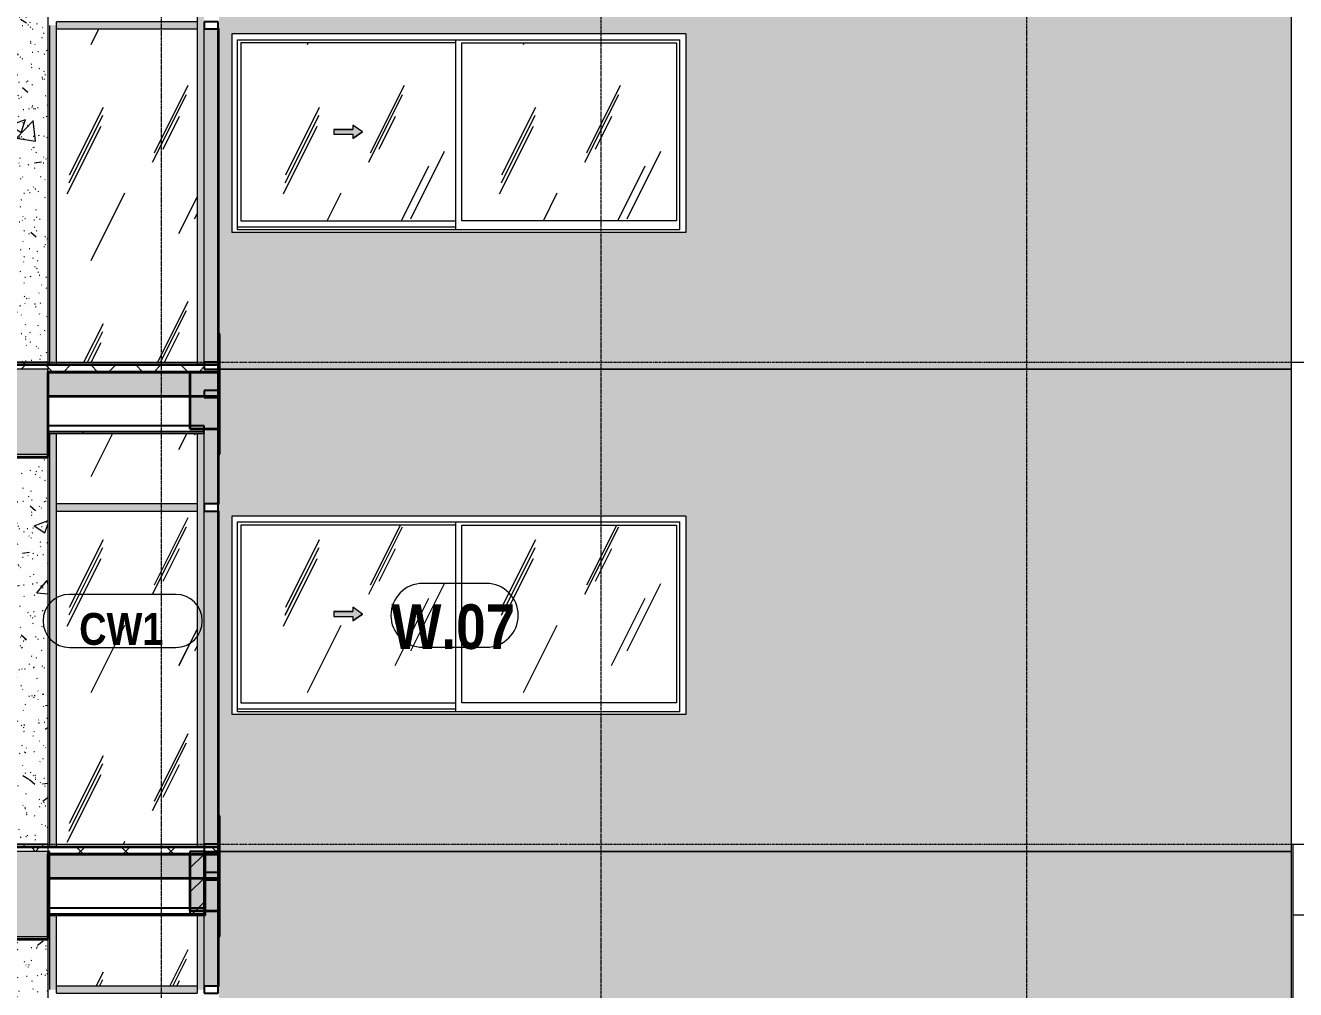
# Model space of a CAD drawing. Header units: millimetres. Extents: x 1240 to 198004, y -7796 to 35300.
# Drawn here: x 44377 to 53332, y 14775 to 21575 of the extents above; entities that cross this region are included whole.
import ezdxf

# ---------------------------------------------------------------- set-up
doc = ezdxf.new("R2010")
doc.units = ezdxf.units.MM
for name, pattern in [('1 NÉT CALL OUT', [6, 3, -3]), ('Centre', [31.75, 6.35, -4.7625, 15.875, -4.7625]), ('Grid Line', [22.225, 12.7, -3.175, 3.175, -3.175])]:
    doc.linetypes.add(name, pattern=pattern)
for name, color, linetype, lineweight in [('0-1', 7, 'Continuous', 5), ('A-CLNG', 13, 'Continuous', 9), ('A-CLNG-1', 13, 'Continuous', 25), ('A-CLNG-PATT-1', 13, 'Continuous', 9), ('A-DETL-GENF', 92, 'Continuous', 9), ('A-DETL-GENF-1', 7, 'Continuous', 9), ('A-DETL-GENF-2', 92, '1 NÉT CALL OUT', 9), ('A-DETL-THIN', 151, 'Continuous', 9), ('A-FLOR-1', 10, 'Continuous', 35), ('A-FLOR-3', 192, 'Continuous', 35), ('A-FLOR-LEVL-2', 51, 'Centre', 9), ('A-FLOR-PATT-1', 7, 'Continuous', 9), ('A-FLOR-PATT-3', 8, 'Continuous', 9), ('A-GLAZ', 151, 'Continuous', 9), ('A-GLAZ-3', 7, '1 NÉT CALL OUT', 9), ('A-GLAZ-CURT', 52, 'Continuous', 9), ('A-GLAZ-CURT-1', 52, 'Continuous', 18), ('A-GLAZ-CWMG', 51, 'Continuous', 9), ('A-GLAZ-CWMG-1', 51, 'Continuous', 25), ('A-GLAZ-IDEN', 152, 'Continuous', 9), ('A-WALL', 113, 'Continuous', 9), ('A-WALL-1', 113, 'Continuous', 25), ('A-WALL-IDEN', 211, 'Continuous', 9), ('A-WALL-PATT-3', 111, 'Continuous', 5), ('A-WALL-PATT-4', 111, 'Continuous', 9), ('I-WALL', 2, 'Continuous', 9), ('I-WALL-2', 2, 'Continuous', 25), ('S-BEAM-1', 12, 'Continuous', 5), ('S-BEAM-2', 10, 'Continuous', 35), ('S-BEAM-3', 7, 'Continuous', 9), ('S-GRID-1', 1, 'Grid Line', 9)]:
    doc.layers.add(name, color=color, linetype=linetype, lineweight=lineweight)
doc.styles.add('Arial_B', font='arialbd.ttf', dxfattribs={"width": 0.85, "height": 225})
doc.styles.add('Arial_B_1', font='arialbd.ttf', dxfattribs={"width": 0.85, "height": 315})
pattern_1 = [(63.435, (2168, 104.33), (-0.001, 1524.001), [532.463, -2875.304]), (63.435, (644, 104.33), (-0.001, 1524.001), [532.463, -2875.304]), (63.435, (2897.55, 398.8), (-0.001, 1524.001), [532.463, -2875.304]), (63.435, (1373.55, 398.8), (-0.001, 1524.001), [532.463, -2875.304]), (63.435, (2787.1, 294.83), (-0.001, 1524.001), [532.463, -2875.304]), (63.435, (1263.1, 294.83), (-0.001, 1524.001), [532.463, -2875.304]), (63.435, (2674.6, 890.1), (-0.001, 1524.001), [258.8, -3148.965]), (63.435, (1150.6, 890.1), (-0.001, 1524.001), [258.8, -3148.965]), (63.435, (2600.96, 797.95), (-0.001, 1524.001), [532.463, -2875.304]), (63.435, (1076.96, 797.95), (-0.001, 1524.001), [532.463, -2875.304]), (63.435, (2613.95, 864.1), (-0.001, 1524.001), [532.463, -2875.304]), (63.435, (1089.95, 864.1), (-0.001, 1524.001), [532.463, -2875.304]), (63.435, (1999.1, 573.94), (-0.001, 1524.001), [532.463, -2875.304]), (63.435, (475.1, 573.94), (-0.001, 1524.001), [532.463, -2875.304]), (63.435, (2012.1, 651.9), (-0.001, 1524.001), [532.463, -2875.304]), (63.435, (488.1, 651.9), (-0.001, 1524.001), [532.463, -2875.304]), (63.435, (2015.6, 708.1), (-0.001, 1524.001), [532.463, -2875.304]), (63.435, (491.6, 708.1), (-0.001, 1524.001), [532.463, -2875.304])]
pattern_2 = [(45, (377.74, 0), (-159.099, 159.099), []), (135, (377.74, 0), (-159.099, -159.099), [])]
pattern_3 = [(50, (377.7, 0), (1093.104, -95.634), [114.3, -1257.3]), (355, (377.7, 0), (-211.457, 1146.34), [91.44, -1005.84]), (100.451, (468.8, -8), (881.656, 1050.7), [97.14, -1068.54]), (46.184, (377.7, 304.8), (1626.475, -252.257), [171.45, -1885.95]), (96.636, (513.3, 283.8), (1424.416, 1484.565), [145.71, -1602.81]), (351.184, (377.7, 304.8), (1424.43, 1484.55), [137.16, -1508.76]), (21, (530.1, 228.6), (909.686, -613.591), [114.3, -1257.3]), (326, (530.1, 228.6), (370.812, 1105.13), [91.44, -1005.84]), (71.451, (606, 177.5), (1280.503, 491.528), [97.14, -1068.54]), (37.5, (377.74, 0), (18.5313, 507.3303), [50.292, -943.356, 50.292, -970.788, -1009.65]), (37.5, (377.74, 0), (18.5313, 507.3303), [-2014.728, 50.292, -959.358]), (7.5, (377.74, 0), (400.918, 601.0836), [50.292, -531.876, 50.292, -920.496, -384.81]), (7.5, (377.74, 0), (400.918, 601.0836), [-1552.956, 50.292, -334.518]), (327.5, (37.9, 0), (813.545, -34.3737), [50.292, -330.708, 50.292, -1138.428, -1577.34]), (327.5, (37.9, 0), (813.545, -34.3737), [-1569.72, 50.292, -1527.048]), (317.5, (-114.5, 0), (888.775, 152.56), [50.292, -445.008, 50.292, -739.14, -1120.14]), (317.5, (-114.5, 0), (888.775, 152.56), [-1284.732, 50.292, -1069.848])]
pattern_4 = [(37.5, (377.74, 0), (-4.79953, 146.8239), [5.029, -110.795, 5.029, -124.511, -123.825]), (37.5, (377.74, 0), (-4.79953, 146.8239), [-245.364, 5.029, -118.796]), (7.5, (377.74, 0), (134.8574, 215.0472), [5.029, -57.455, 5.029, -99.365, -40.005]), (7.5, (377.74, 0), (134.8574, 215.0472), [-166.878, 5.029, -34.976]), (327.5, (284.02, 0), (237.29776, 0.4316), [5.029, -33.071, 5.029, -132.131, -179.07]), (327.5, (284.02, 0), (237.29776, 0.4316), [-175.26, 5.029, -174.041]), (317.5, (284.02, 0), (229.0671, 66.8792), [5.029, -14.021, 5.029, -84.887, -102.87]), (317.5, (284.02, 0), (229.0671, 66.8792), [-108.966, 5.029, -97.841])]
pattern_5 = [(0, (377.74, 0), (1219.2, 304.8), [50.292, -864.108, 50.292, -864.108, -4876.8]), (0, (377.74, 0), (1219.2, 304.8), [-1828.8, 50.292, -1778.508, 50.292, -864.108, -2133.6]), (0, (377.74, 0), (1219.2, 304.8), [-4572, 50.292, -559.308, 50.292, -1473.708]), (120, (834.94, 152.4), (-873.5645, 903.4582), [50.292, -864.108, 50.292, -864.108, -4876.8]), (120, (834.94, 152.4), (-873.5645, 903.4582), [-1828.8, 50.292, -1778.508, 50.292, -864.108, -2133.6]), (120, (834.94, 152.4), (-873.5645, 903.4582), [-4572, 50.292, -559.308, 50.292, -1473.708]), (240, (987.34, 762), (-345.6355, -1208.2582), [50.292, -864.108, 50.292, -864.108, -4876.8]), (240, (987.34, 762), (-345.6355, -1208.2582), [-1828.8, 50.292, -1778.508, 50.292, -864.108, -2133.6]), (240, (987.34, 762), (-345.6355, -1208.2582), [-4572, 50.292, -559.308, 50.292, -1473.708])]

# ---------------------------------------------------------------- blocks, each defined once
blk = doc.blocks.new('NCV_TKTC_KET CAU_rvt-1-TKCS_MẶT ĐỨNG NỘI KHU 1')
at = {"layer": 'A-FLOR-PATT-1'}
for points in [[(45121.5, 18960), (45737.4, 18960), (45737.4, 19130), (44535.3, 19130), (44535.3, 18960)], [(45121.5, 15560), (45737.4, 15560), (45737.4, 15730), (44535.3, 15730), (44535.3, 15560)]]:
    blk.add_hatch(color=256, dxfattribs=at).paths.add_polyline_path(points)
at = {"layer": 'S-BEAM-1'}
for points in [[(45537.4, 18730), (45737.4, 18730), (45737.4, 19130), (45537.4, 19130), (45537.4, 18831)], [(44535.3, 18530), (44536.9, 18530), (44535.3, 18550), (44236.9, 18550), (44236.9, 18530)], [(45537.4, 15330), (45737.4, 15330), (45737.4, 15730), (45537.4, 15730)], [(44535.3, 15130), (44536.9, 15130), (44535.3, 15150), (44236.9, 15150), (44236.9, 15130)]]:
    blk.add_hatch(color=256, dxfattribs=at).paths.add_polyline_path(points)
at = {"layer": 'A-FLOR-1'}
for p, q in [((45737.4, 19130), (44535.3, 19130)), ((45737.4, 18960), (45737.4, 19130)), ((44535.3, 18960), (45737.4, 18960)), ((45737.4, 15730), (44535.3, 15730)), ((45737.4, 15560), (45737.4, 15730)), ((44535.3, 15560), (45737.4, 15560))]:
    blk.add_line(p, q, dxfattribs=at)
at = {"layer": 'S-BEAM-2'}
for p, q in [((44536.9, 18530), (44536.9, 19130)), ((45737.4, 19130), (45537.4, 19130)), ((45537.4, 19130), (45537.4, 18730)), ((45737.4, 18730), (45737.4, 19130)), ((45537.4, 18730), (45737.4, 18730)), ((44236.9, 18530), (44536.9, 18530)), ((44536.9, 15130), (44536.9, 15730)), ((45737.4, 15730), (45537.4, 15730)), ((45537.4, 15730), (45537.4, 15330)), ((45737.4, 15330), (45737.4, 15730)), ((45537.4, 15330), (45737.4, 15330)), ((44236.9, 15130), (44536.9, 15130))]:
    blk.add_line(p, q, dxfattribs=at)
at = {"layer": 'S-BEAM-3'}
blk.add_line((56833.3, 15300), (53311.9, 15300), dxfattribs=at)
blk = doc.blocks.new('1_FAMILY RVT - W01-WxH 1400x3200xmm-V171-TKCS_MẶT ĐỨNG NỘI KHU 1')
at = {"layer": 'A-DETL-GENF-2'}
blk.add_hatch(color=256, dxfattribs=at).paths.add_polyline_path([(46686.5, 17376.5), (46754.2, 17423.9), (46686.5, 17471.4), (46686.5, 17440.9), (46551, 17440.9), (46551, 17407), (46686.5, 17407)])
at = {"layer": 'A-GLAZ'}
h = blk.add_hatch(dxfattribs=at)
h.set_pattern_fill('FP_2', color=256, style=0, pattern_type=2)
h.set_pattern_definition(pattern_1)
h.paths.add_polyline_path([(45895.5, 16797), (47409.8, 16797), (47409.8, 18050.9), (45895.5, 18050.9)])
h.paths.add_polyline_path([(46686.5, 17376.5), (46686.5, 17407), (46551, 17407), (46551, 17440.9), (46686.5, 17440.9), (46686.5, 17471.4), (46754.2, 17423.9), (46730, 17407)])
h = blk.add_hatch(dxfattribs=at)
h.set_pattern_fill('FP_2', color=256, style=0, pattern_type=2)
h.set_pattern_definition(pattern_1)
h.paths.add_polyline_path([(47714.5, 16797), (48968.5, 16797), (48968.5, 18050.9), (47454.2, 18050.9), (47454.2, 16797)])
at = {"layer": 'A-DETL-GENF'}
for p, q in [((46686.5, 17471.4), (46686.5, 17440.9)), ((46754.2, 17423.9), (46686.5, 17471.4)), ((46754.2, 17423.9), (46686.5, 17471.4)), ((46686.5, 17471.4), (46686.5, 17440.9)), ((46551, 17440.9), (46551, 17407)), ((46551, 17440.9), (46686.5, 17440.9)), ((46686.5, 17440.9), (46551, 17440.9)), ((46551, 17440.9), (46551, 17407)), ((46551, 17407), (46686.5, 17407)), ((46551, 17407), (46686.5, 17407)), ((46754.2, 17423.9), (46686.5, 17376.5)), ((46686.5, 17376.5), (46754.2, 17423.9)), ((46686.5, 17407), (46686.5, 17376.5)), ((46686.5, 17407), (46686.5, 17376.5))]:
    blk.add_line(p, q, dxfattribs=at)
at = {"layer": 'A-GLAZ'}
for p, q in [((49032, 18114.4), (45832, 18114.4)), ((45832, 18114.4), (45832, 16714.4)), ((49032, 18114.4), (49032, 16714.4)), ((45872.9, 18073.5), (48991.1, 18073.5)), ((45872.9, 16733.5), (45872.9, 18073.5)), ((45895.5, 18050.9), (45895.5, 16797)), ((47409.8, 18050.9), (45895.5, 18050.9)), ((47409.8, 18073.5), (47409.8, 16733.5)), ((47454.2, 16797), (47454.2, 18050.9)), ((47454.2, 18050.9), (48968.5, 18050.9)), ((48968.5, 18050.9), (48968.5, 16797)), ((48991.1, 16733.5), (48991.1, 18073.5)), ((47409.8, 16752.5), (45872.9, 16752.5)), ((47409.8, 16752.5), (45872.9, 16752.5)), ((45895.5, 16797), (47409.8, 16797)), ((48968.5, 16797), (47454.2, 16797)), ((49032, 16714.4), (45832, 16714.4)), ((48991.1, 16733.5), (45872.9, 16733.5))]:
    blk.add_line(p, q, dxfattribs=at)
blk = doc.blocks.new('System Panel - Glazed-1838995-TKCS_MẶT ĐỨNG NỘI KHU 1')
at = {"layer": 'A-GLAZ-CURT-1'}
for p, q in [((45731, 7950), (45731, 5600)), ((45743, 7950), (45731, 7950)), ((45743, 5600), (45743, 7950)), ((45731, 5600), (45743, 5600))]:
    blk.add_line(p, q, dxfattribs=at)
blk = doc.blocks.new('System Panel - Glazed-1838997-TKCS_MẶT ĐỨNG NỘI KHU 1')
at = {"layer": 'A-GLAZ-CURT-1'}
for p, q in [((45731, 8750), (45731, 8000)), ((45743, 8750), (45731, 8750)), ((45743, 8000), (45743, 8750)), ((45731, 8000), (45743, 8000))]:
    blk.add_line(p, q, dxfattribs=at)
blk = doc.blocks.new('Rectangular Mullion - 50 x 100mm-1838988-TKCS_MẶT ĐỨNG NỘI KHU 1')
at = {"layer": 'A-GLAZ-CWMG-1'}
for p, q in [((45637, 8800), (45637, 8750)), ((45737, 8800), (45637, 8800)), ((45737, 8750), (45737, 8800)), ((45637, 8750), (45737, 8750))]:
    blk.add_line(p, q, dxfattribs=at)
blk = doc.blocks.new('Rectangular Mullion - 50 x 100mm-1838989-TKCS_MẶT ĐỨNG NỘI KHU 1')
at = {"layer": 'A-GLAZ-CWMG-1'}
for p, q in [((45637, 5600), (45637, 5550)), ((45737, 5600), (45637, 5600)), ((45737, 5550), (45737, 5600)), ((45637, 5550), (45737, 5550))]:
    blk.add_line(p, q, dxfattribs=at)
blk = doc.blocks.new('Rectangular Mullion - 50 x 100mm-1838991-TKCS_MẶT ĐỨNG NỘI KHU 1')
at = {"layer": 'A-GLAZ-CWMG-1'}
for p, q in [((45637, 8000), (45637, 7950)), ((45737, 8000), (45637, 8000)), ((45737, 7950), (45737, 8000)), ((45637, 7950), (45737, 7950))]:
    blk.add_line(p, q, dxfattribs=at)
blk = doc.blocks.new('Rectangular Mullion - 50 x 100mm-1838993-TKCS_MẶT ĐỨNG NỘI KHU 1')
at = {"layer": 'A-GLAZ-CWMG'}
blk.add_hatch(color=256, dxfattribs=at).paths.add_polyline_path([(45637, 5600), (45731, 5600), (45731, 7950), (45637, 7950), (45637, 5627)])
blk.add_line((45637, 5600), (45637, 7950), dxfattribs=at)
blk = doc.blocks.new('Rectangular Mullion - 50 x 100mm-1838994-TKCS_MẶT ĐỨNG NỘI KHU 1')
at = {"layer": 'A-GLAZ-CWMG'}
blk.add_hatch(color=256, dxfattribs=at).paths.add_polyline_path([(45637, 8000), (45731, 8000), (45731, 8530), (45647.4, 8530), (45647.4, 8500), (45637, 8500)])
blk.add_line((45637, 8000), (45637, 8500), dxfattribs=at)
blk = doc.blocks.new('System Panel - Glazed-V182-TKCS_MẶT ĐỨNG NỘI KHU 1')
at = {"layer": 'A-GLAZ-CURT'}
h = blk.add_hatch(dxfattribs=at)
h.set_pattern_fill('FP_2', color=256, style=0, pattern_type=2)
h.set_pattern_definition(pattern_1)
h.paths.add_polyline_path([(45587.4, 15800), (45587.4, 18150), (44596.9, 18150), (44596.9, 15800), (45121.5, 15800)])
blk.add_line((44596.9, 15800), (45587.4, 15800), dxfattribs=at)
blk = doc.blocks.new('Rectangular Mullion - 50 x 100mm-V123-TKCS_MẶT ĐỨNG NỘI KHU 1')
at = {"layer": 'A-GLAZ-CWMG'}
blk.add_hatch(color=256, dxfattribs=at).paths.add_polyline_path([(45587.4, 8980), (45637, 8980), (45637, 11375), (45587.4, 11375), (45587.4, 9000)])
blk.add_line((45587.4, 11375), (45587.4, 8980), dxfattribs=at)
blk = doc.blocks.new('Rectangular Mullion - 50 x 100mm-1839001-TKCS_MẶT ĐỨNG NỘI KHU 1')
at = {"layer": 'A-GLAZ-CWMG'}
blk.add_hatch(color=256, dxfattribs=at).paths.add_polyline_path([(44596.9, 7975), (44596.9, 8500), (44546.9, 8500), (44546.9, 7975)])
for p, q in [((44546.9, 8500), (44546.9, 7975)), ((44596.9, 7975), (44596.9, 8500))]:
    blk.add_line(p, q, dxfattribs=at)
blk = doc.blocks.new('System Panel - Glazed-V183-TKCS_MẶT ĐỨNG NỘI KHU 1')
at = {"layer": 'A-GLAZ-CURT'}
h = blk.add_hatch(dxfattribs=at)
h.set_pattern_fill('FP_2', color=256, style=0, pattern_type=2)
h.set_pattern_definition(pattern_1)
h.paths.add_polyline_path([(45537.4, 18200), (45587.4, 18200), (45587.4, 18700), (44596.9, 18700), (44596.9, 18200), (45121.5, 18200)])
blk = doc.blocks.new('Rectangular Mullion - 50 x 100mm-V125-TKCS_MẶT ĐỨNG NỘI KHU 1')
at = {"layer": 'A-GLAZ-CWMG'}
blk.add_hatch(color=256, dxfattribs=at).paths.add_polyline_path([(45637, 11375), (45637, 11900), (45587.4, 11900), (45587.4, 11375)])
blk.add_line((45587.4, 11900), (45587.4, 11375), dxfattribs=at)
blk = doc.blocks.new('Rectangular Mullion - 50 x 100mm-V126-TKCS_MẶT ĐỨNG NỘI KHU 1')
at = {"layer": 'A-GLAZ-CWMG'}
blk.add_hatch(color=256, dxfattribs=at).paths.add_polyline_path([(44596.9, 8980), (44596.9, 11375), (44546.9, 11375), (44546.9, 8980)])
for p, q in [((44546.9, 11375), (44546.9, 8980)), ((44596.9, 8980), (44596.9, 11375))]:
    blk.add_line(p, q, dxfattribs=at)
blk = doc.blocks.new('Rectangular Mullion - 50 x 100mm-1903582-TKCS_MẶT ĐỨNG NỘI KHU 1')
at = {"layer": 'A-GLAZ-CWMG'}
blk.add_hatch(color=256, dxfattribs=at).paths.add_polyline_path([(45121.5, 11350), (45587.4, 11350), (45587.4, 11400), (44596.9, 11400), (44596.9, 11350)])
for p, q in [((44596.9, 11350), (44596.9, 11400)), ((45587.4, 11400), (44596.9, 11400)), ((45587.4, 11400), (45587.4, 11350)), ((44596.9, 11350), (45587.4, 11350))]:
    blk.add_line(p, q, dxfattribs=at)
blk = doc.blocks.new('Rectangular Mullion - 50 x 100mm-V124-TKCS_MẶT ĐỨNG NỘI KHU 1')
at = {"layer": 'A-GLAZ-CWMG'}
blk.add_hatch(color=256, dxfattribs=at).paths.add_polyline_path([(44546.9, 11375), (44596.9, 11375), (44596.9, 11900), (44546.9, 11900), (44546.9, 11750)])
for p, q in [((44596.9, 11375), (44596.9, 11900)), ((44546.9, 11750), (44546.9, 11375))]:
    blk.add_line(p, q, dxfattribs=at)
blk = doc.blocks.new('System Panel - Glazed-V213-TKCS_MẶT ĐỨNG NỘI KHU 1')
at = {"layer": 'A-GLAZ-CURT'}
h = blk.add_hatch(dxfattribs=at)
h.set_pattern_fill('FP_2', color=256, style=0, pattern_type=2)
h.set_pattern_definition(pattern_1)
h.paths.add_polyline_path([(45587.4, 14800), (45587.4, 15300), (44596.9, 15300), (44596.9, 14800), (45121.5, 14800)])
blk = doc.blocks.new('1_FAMILY RVT - W01-WxH 1400x3200xmm-V218-TKCS_MẶT ĐỨNG NỘI KHU 1')
at = {"layer": 'A-DETL-GENF-2'}
blk.add_hatch(color=256, dxfattribs=at).paths.add_polyline_path([(46686.5, 20776.5), (46754.2, 20823.9), (46686.5, 20871.4), (46686.5, 20840.9), (46551, 20840.9), (46551, 20807), (46686.5, 20807)])
at = {"layer": 'A-GLAZ'}
h = blk.add_hatch(dxfattribs=at)
h.set_pattern_fill('FP_2', color=256, style=0, pattern_type=2)
h.set_pattern_definition(pattern_1)
h.paths.add_polyline_path([(45895.5, 20197), (47409.8, 20197), (47409.8, 21450.9), (45895.5, 21450.9), (45895.5, 21346)])
h.paths.add_polyline_path([(46686.5, 20776.5), (46686.5, 20807), (46551, 20807), (46551, 20840.9), (46686.5, 20840.9), (46686.5, 20871.4), (46754.2, 20823.9), (46730, 20807)])
h = blk.add_hatch(dxfattribs=at)
h.set_pattern_fill('FP_2', color=256, style=0, pattern_type=2)
h.set_pattern_definition(pattern_1)
h.paths.add_polyline_path([(47714.5, 20197), (48968.5, 20197), (48968.5, 21450.9), (47454.2, 21450.9), (47454.2, 20197)])
at = {"layer": 'A-DETL-GENF'}
for p, q in [((46686.5, 20871.4), (46686.5, 20840.9)), ((46754.2, 20823.9), (46686.5, 20871.4)), ((46754.2, 20823.9), (46686.5, 20871.4)), ((46686.5, 20871.4), (46686.5, 20840.9)), ((46551, 20840.9), (46551, 20807)), ((46551, 20840.9), (46686.5, 20840.9)), ((46686.5, 20840.9), (46551, 20840.9)), ((46551, 20840.9), (46551, 20807)), ((46551, 20807), (46686.5, 20807)), ((46551, 20807), (46686.5, 20807)), ((46754.2, 20823.9), (46686.5, 20776.5)), ((46686.5, 20776.5), (46754.2, 20823.9)), ((46686.5, 20807), (46686.5, 20776.5)), ((46686.5, 20807), (46686.5, 20776.5))]:
    blk.add_line(p, q, dxfattribs=at)
at = {"layer": 'A-GLAZ'}
for p, q in [((49032, 21514.4), (45832, 21514.4)), ((45832, 21514.4), (45832, 20114.4)), ((49032, 21514.4), (49032, 20114.4)), ((45872.9, 21473.5), (48991.1, 21473.5)), ((45872.9, 20133.5), (45872.9, 21473.5)), ((45895.5, 21450.9), (45895.5, 20197)), ((47409.8, 21450.9), (45895.5, 21450.9)), ((47409.8, 21473.5), (47409.8, 20133.5)), ((47454.2, 20197), (47454.2, 21450.9)), ((47454.2, 21450.9), (48968.5, 21450.9)), ((48968.5, 21450.9), (48968.5, 20197)), ((48991.1, 20133.5), (48991.1, 21473.5)), ((47409.8, 20152.5), (45872.9, 20152.5)), ((47409.8, 20152.5), (45872.9, 20152.5)), ((45895.5, 20197), (47409.8, 20197)), ((48968.5, 20197), (47454.2, 20197)), ((49032, 20114.4), (45832, 20114.4)), ((48991.1, 20133.5), (45872.9, 20133.5))]:
    blk.add_line(p, q, dxfattribs=at)
blk = doc.blocks.new('System Panel - Glazed-V229-TKCS_MẶT ĐỨNG NỘI KHU 1')
at = {"layer": 'A-GLAZ-CURT'}
h = blk.add_hatch(dxfattribs=at)
h.set_pattern_fill('FP_2', color=256, style=0, pattern_type=2)
h.set_pattern_definition(pattern_1)
h.paths.add_polyline_path([(45587.4, 19200), (45587.4, 21550), (44596.9, 21550), (44596.9, 19200), (45121.5, 19200)])
blk.add_line((44596.9, 19200), (45587.4, 19200), dxfattribs=at)
blk = doc.blocks.new('SSA-WINDOW TAG - 10-2062020-TKCS_MẶT ĐỨNG NỘI KHU 1')
at = {"layer": 'A-GLAZ-IDEN'}
for p, q in [((22610.6, 7667.3), (22163, 7667.3)), ((22163, 7217.3), (22610.6, 7217.3))]:
    blk.add_line(p, q, dxfattribs=at)
for centre, start, end in [((22163, 7442.3), 90, 270), ((22610.6, 7442.3), 270, 90)]:
    blk.add_arc(centre, 225, start, end, dxfattribs=at)
blk = doc.blocks.new('CTL_WALL TAG NO MARK - 10-2062273-TKCS_MẶT ĐỨNG NỘI KHU 1')
at = {"layer": 'A-WALL-IDEN'}
for p, q in [((16488.7, 30459.2), (15741, 30459.2)), ((15741, 30084.2), (16488.7, 30084.2))]:
    blk.add_line(p, q, dxfattribs=at)
for centre, start, end in [((15741, 30271.7), 90, 270), ((16488.7, 30271.7), 270, 90)]:
    blk.add_arc(centre, 187.5, start, end, dxfattribs=at)

msp = doc.modelspace()

# ---------------------------------------------------------------- hatches: boundary and pattern name
at = {"layer": 'A-CLNG-PATT-1'}
h = msp.add_hatch(dxfattribs=at)
h.set_pattern_fill('FP_9', color=256, style=0, pattern_type=2)
h.set_pattern_definition(pattern_5)
h.paths.add_polyline_path([(45121.5, 18700), (45637.4, 18700), (45637.4, 18710), (44536.9, 18710), (44536.9, 18700)])
h = msp.add_hatch(dxfattribs=at)
h.set_pattern_fill('FP_9', color=256, style=0, pattern_type=2)
h.set_pattern_definition(pattern_5)
h.paths.add_polyline_path([(45121.5, 15300), (45637.4, 15300), (45637.4, 15310), (44536.9, 15310), (44536.9, 15300)])
at = {"layer": 'A-DETL-GENF-1'}
h = msp.add_hatch(color=256, dxfattribs=at)
h.paths.add_polyline_path([(39954.8, 18550), (40235.6, 18550), (40235.6, 18950), (44235.3, 18950), (44235.3, 18550), (44535.3, 18550), (44535.3, 19150), (26535.3, 19150), (26535.3, 18750), (26735.3, 18750), (26735.3, 18950), (28436.9, 18950), (28436.9, 18700), (28635.3, 18700), (28635.3, 18950), (30535.3, 18950), (30535.3, 18700), (30736.9, 18700), (30736.9, 18950), (33335.3, 18950), (33335.3, 18700), (33535.3, 18700), (33535.3, 18950), (35535.3, 18950), (35535.3, 18700), (35737.4, 18700), (35737.4, 18950), (39935.6, 18950), (39935.6, 18550)])
h.paths.add_polyline_path([(23535.3, 18750), (23535.3, 19150), (23337.4, 19150), (23337.4, 18750)])
h = msp.add_hatch(color=256, dxfattribs=at)
h.paths.add_polyline_path([(39954.8, 15150), (40235.6, 15150), (40235.6, 15550), (44235.3, 15550), (44235.3, 15150), (44535.3, 15150), (44535.3, 15750), (26535.3, 15750), (26535.3, 15350), (26735.3, 15350), (26735.3, 15550), (28436.9, 15550), (28436.9, 15300), (28635.3, 15300), (28635.3, 15550), (30535.3, 15550), (30535.3, 15300), (30736.9, 15300), (30736.9, 15550), (33335.3, 15550), (33335.3, 15300), (33535.3, 15300), (33535.3, 15550), (35535.3, 15550), (35535.3, 15300), (35737.4, 15300), (35737.4, 15550), (39935.6, 15550), (39935.6, 15150)])
h.paths.add_polyline_path([(23535.3, 15350), (23535.3, 15750), (23337.4, 15750), (23337.4, 15350)])
at = {"layer": 'A-FLOR-PATT-3'}
h = msp.add_hatch(dxfattribs=at)
h.set_pattern_fill('FP_6', color=256, style=0, pattern_type=2)
h.set_pattern_definition(pattern_2)
h.paths.add_polyline_path([(45737.4, 19130), (45737.4, 19180), (28636.9, 19180), (28636.9, 19150), (44535.3, 19150), (44535.3, 19130), (45121.5, 19130)])
h = msp.add_hatch(dxfattribs=at)
h.set_pattern_fill('FP_6', color=256, style=0, pattern_type=2)
h.set_pattern_definition(pattern_2)
h.paths.add_polyline_path([(45737.4, 15730), (45737.4, 15780), (28636.9, 15780), (28636.9, 15750), (44535.3, 15750), (44535.3, 15730), (45121.5, 15730)])
at = {"layer": 'A-WALL-PATT-3'}
h = msp.add_hatch(color=256, dxfattribs=at)
h.paths.add_polyline_path([(45747.4, 19150), (53301.9, 19150), (53301.9, 22550), (45747.4, 22550), (45747.4, 21950), (45743, 21950), (45743, 21600), (45737, 21600), (45737.4, 21550), (45743, 21550), (45743, 19400), (45747.4, 19400), (45747.4, 19154.5)])
h.paths.add_polyline_path([(45872.9, 20114.4), (45832, 20114.4), (45832, 21514.4), (49032, 21514.4), (49032, 20114.4), (46413.2, 20114.4)])
h = msp.add_hatch(color=256, dxfattribs=at)
h.paths.add_polyline_path([(45747.4, 15750), (53301.9, 15750), (53301.9, 19150), (45747.4, 19150), (45747.4, 18550), (45743, 18550), (45743, 18200), (45737, 18200), (45737, 18150), (45743, 18150), (45743, 16000), (45747.4, 16000), (45747.4, 15754.5)])
h.paths.add_polyline_path([(45737, 15780), (45737.4, 15780), (45737, 15798.4)])
h.paths.add_polyline_path([(49032, 16714.4), (45832, 16714.4), (45832, 18114.4), (49032, 18114.4), (49032, 16733.5)])
h = msp.add_hatch(color=256, dxfattribs=at)
h.paths.add_polyline_path([(45747.4, 12350), (53301.9, 12350), (53301.9, 15750), (45747.4, 15750), (45747.4, 15150), (45743, 15150), (45743, 14800), (45737, 14800), (45737, 14750), (45743, 14750), (45743, 12600), (45747.4, 12600), (45747.4, 12354.5)])
h.paths.add_polyline_path([(45737, 12380), (45737.4, 12380), (45737, 12400)])
h.paths.add_polyline_path([(48996.5, 13314.4), (45832, 13314.4), (45832, 14714.4), (49032, 14714.4), (49032, 13314.4)])
at = {"layer": 'A-WALL-PATT-4'}
h = msp.add_hatch(dxfattribs=at)
h.set_pattern_fill('FP_5', color=256, style=0, pattern_type=2)
h.set_pattern_definition(pattern_3)
h.paths.add_polyline_path([(44536.9, 19200), (44536.9, 21930), (44236.9, 21930), (44235.3, 22130), (43936.9, 22130), (43936.9, 21750), (44337, 21750), (44337, 21700), (43936.9, 21700), (43936.9, 19200)])
h.paths.add_polyline_path([(43936.9, 22580), (44536.9, 22580), (44536.9, 22600), (43936.9, 22600)])
h = msp.add_hatch(dxfattribs=at)
h.set_pattern_fill('FP_4', color=256, style=0, pattern_type=2)
h.set_pattern_definition(pattern_4)
h.paths.add_polyline_path([(44536.9, 19200), (44536.9, 21930), (44236.9, 21930), (44235.3, 22130), (43936.9, 22130), (43936.9, 21750), (44337, 21750), (44337, 21700), (43936.9, 21700), (43936.9, 19200)])
h.paths.add_polyline_path([(43936.9, 22580), (44536.9, 22580), (44536.9, 22600), (43936.9, 22600)])
h = msp.add_hatch(dxfattribs=at)
h.set_pattern_fill('FP_5', color=256, style=0, pattern_type=2)
h.set_pattern_definition(pattern_3)
h.paths.add_polyline_path([(44536.9, 15800), (44536.9, 18530), (44236.9, 18530), (44235.3, 18730), (43936.9, 18730), (43936.9, 18350), (44337, 18350), (44337, 18300), (43936.9, 18300), (43936.9, 15800)])
h.paths.add_polyline_path([(43936.9, 19180), (44536.9, 19180), (44536.9, 19200), (43936.9, 19200)])
h = msp.add_hatch(dxfattribs=at)
h.set_pattern_fill('FP_4', color=256, style=0, pattern_type=2)
h.set_pattern_definition(pattern_4)
h.paths.add_polyline_path([(44536.9, 15800), (44536.9, 18530), (44236.9, 18530), (44235.3, 18730), (43936.9, 18730), (43936.9, 18350), (44337, 18350), (44337, 18300), (43936.9, 18300), (43936.9, 15800)])
h.paths.add_polyline_path([(43936.9, 19180), (44536.9, 19180), (44536.9, 19200), (43936.9, 19200)])
h = msp.add_hatch(dxfattribs=at)
h.set_pattern_fill('FP_5', color=256, style=0, pattern_type=2)
h.set_pattern_definition(pattern_3)
h.paths.add_polyline_path([(43837, 12400), (44536.9, 12400), (44536.9, 15130), (44236.9, 15130), (44235.3, 15330), (43837, 15330), (43837, 14950), (44337, 14950), (44337, 14900), (43837, 14900), (43837, 13800.9)])
h.paths.add_polyline_path([(43837, 15780), (44536.9, 15780), (44536.9, 15800), (43837, 15800)])
h = msp.add_hatch(dxfattribs=at)
h.set_pattern_fill('FP_4', color=256, style=0, pattern_type=2)
h.set_pattern_definition(pattern_4)
h.paths.add_polyline_path([(43837, 12400), (44536.9, 12400), (44536.9, 15130), (44236.9, 15130), (44235.3, 15330), (43837, 15330), (43837, 14950), (44337, 14950), (44337, 14900), (43837, 14900), (43837, 13800.9)])
h.paths.add_polyline_path([(43837, 15780), (44536.9, 15780), (44536.9, 15800), (43837, 15800)])
h = msp.add_hatch(dxfattribs=at)
h.set_pattern_fill('FP_1', color=256, style=0, pattern_type=2)
h.set_pattern_definition([(45, (377.74, 0), (-84.8528, 84.8528), [])])
h.paths.add_polyline_path([(45537.4, 15300), (45637.4, 15300), (45637.4, 15750), (45537.4, 15750)])

# ---------------------------------------------------------------- linework, layer by layer
at = {"layer": 'A-CLNG'}
for p, q in [((45637.4, 18710), (44536.9, 18710)), ((45637.4, 15310), (44536.9, 15310))]:
    msp.add_line(p, q, dxfattribs=at)
at = {"layer": 'A-CLNG-1'}
for p, q in [((45637.4, 18750), (44536.9, 18750)), ((44536.9, 18750), (44536.9, 18700)), ((45637.4, 18700), (45637.4, 18750)), ((44536.9, 18700), (45637.4, 18700)), ((45637.4, 15350), (44536.9, 15350)), ((44536.9, 15350), (44536.9, 15300)), ((45637.4, 15300), (45637.4, 15350)), ((44536.9, 15300), (45637.4, 15300))]:
    msp.add_line(p, q, dxfattribs=at)
at = {"layer": 'A-DETL-THIN'}
for p, q in [((44535.3, 19150), (26535.3, 19150)), ((44535.3, 18550), (44535.3, 19150)), ((44235.3, 18550), (44535.3, 18550)), ((44535.3, 15750), (26535.3, 15750)), ((44535.3, 15150), (44535.3, 15750)), ((44235.3, 15150), (44535.3, 15150))]:
    msp.add_line(p, q, dxfattribs=at)
at = {"layer": 'A-FLOR-3'}
for p, q in [((45737.4, 19180), (28636.9, 19180)), ((45737.4, 19130), (45737.4, 19180)), ((44535.3, 19130), (45737.4, 19130)), ((45737.4, 15780), (28636.9, 15780)), ((45737.4, 15730), (45737.4, 15780)), ((44535.3, 15730), (45737.4, 15730))]:
    msp.add_line(p, q, dxfattribs=at)
at = {"layer": 'A-FLOR-LEVL-2'}
for p, q in [((1240.2, 19200), (91585, 19200)), ((1240.2, 15800), (91585, 15800))]:
    msp.add_line(p, q, dxfattribs=at)
at = {"layer": 'A-WALL'}
for p, q in [((53301.9, 4700), (53301.9, 29400)), ((53301.9, 19200), (53311.9, 19200)), ((53301.9, 19200), (60434.9, 19200)), ((53301.9, 19150), (45747.4, 19150)), ((45747.4, 19150), (53301.9, 19150)), ((53301.9, 15800), (60434.9, 15800)), ((53311.9, 15800), (53311.9, 12400)), ((45747.4, 15750), (53301.9, 15750)), ((53301.9, 15750), (45747.4, 15750))]:
    msp.add_line(p, q, dxfattribs=at)
at = {"layer": 'A-WALL-1'}
for p, q in [((45537.4, 15750), (45537.4, 15300)), ((45637.4, 15750), (45537.4, 15750)), ((45637.4, 15350), (45637.4, 15750))]:
    msp.add_line(p, q, dxfattribs=at)
at = {"layer": 'I-WALL'}
for p, q in [((44536.9, 19180), (44536.9, 21930)), ((35387.1, 19200), (44536.9, 19200)), ((44536.9, 19200), (40546.9, 19200)), ((44536.9, 15780), (44536.9, 18530)), ((44536.9, 15800), (40546.9, 15800)), ((43926.9, 15800), (44536.9, 15800)), ((44536.9, 12380), (44536.9, 15130))]:
    msp.add_line(p, q, dxfattribs=at)
at = {"layer": 'I-WALL-2'}
for p, q in [((45737.4, 19400), (45737.4, 18550)), ((45747.4, 19400), (45737.4, 19400)), ((45747.4, 18550), (45747.4, 19400)), ((45737.4, 18550), (45747.4, 18550)), ((45737.4, 16000), (45737.4, 15150)), ((45747.4, 16000), (45737.4, 16000)), ((45747.4, 15150), (45747.4, 16000)), ((44536.9, 15750), (44536.9, 15150)), ((44546.9, 15750), (44536.9, 15750)), ((44546.9, 15150), (44546.9, 15750)), ((45647.4, 15750), (45637.4, 15750)), ((45647.4, 15300), (45647.4, 15750)), ((45637.4, 15300), (45647.4, 15300)), ((44536.9, 15150), (44546.9, 15150)), ((45737.4, 15150), (45747.4, 15150))]:
    msp.add_line(p, q, dxfattribs=at)
at = {"layer": 'S-GRID-1'}
for p, q in [((44536.9, -2695.9), (44536.9, 30542.5)), ((45336.9, -790.9), (45336.9, 30542.5)), ((48436.9, -2695.9), (48436.9, 30542.5)), ((51436.9, -2695.9), (51436.9, 30542.5))]:
    msp.add_line(p, q, dxfattribs=at)

# ---------------------------------------------------------------- block references
at = {"layer": '0-1'}
msp.add_blockref('NCV_TKTC_KET CAU_rvt-1-TKCS_MẶT ĐỨNG NỘI KHU 1', (0, 0), dxfattribs=at)
at = {"layer": 'A-GLAZ-3'}
for name in ['1_FAMILY RVT - W01-WxH 1400x3200xmm-V218-TKCS_MẶT ĐỨNG NỘI KHU 1', '1_FAMILY RVT - W01-WxH 1400x3200xmm-V171-TKCS_MẶT ĐỨNG NỘI KHU 1']:
    msp.add_blockref(name, (0, 0), dxfattribs=at)
at = {"layer": 'A-GLAZ-CURT'}
for name, p in [('System Panel - Glazed-V229-TKCS_MẶT ĐỨNG NỘI KHU 1', (0, 0)), ('System Panel - Glazed-1838995-TKCS_MẶT ĐỨNG NỘI KHU 1', (0, 13600)), ('System Panel - Glazed-1838997-TKCS_MẶT ĐỨNG NỘI KHU 1', (0, 10200)), ('System Panel - Glazed-V183-TKCS_MẶT ĐỨNG NỘI KHU 1', (0, 0)), ('System Panel - Glazed-V182-TKCS_MẶT ĐỨNG NỘI KHU 1', (0, 0)), ('System Panel - Glazed-1838995-TKCS_MẶT ĐỨNG NỘI KHU 1', (0, 10200)), ('System Panel - Glazed-1838997-TKCS_MẶT ĐỨNG NỘI KHU 1', (0, 6800)), ('System Panel - Glazed-V213-TKCS_MẶT ĐỨNG NỘI KHU 1', (0, 0))]:
    msp.add_blockref(name, p, dxfattribs=at)
at = {"layer": 'A-GLAZ-CWMG'}
for name, p in [('Rectangular Mullion - 50 x 100mm-V125-TKCS_MẶT ĐỨNG NỘI KHU 1', (0, 10200)), ('Rectangular Mullion - 50 x 100mm-1903582-TKCS_MẶT ĐỨNG NỘI KHU 1', (0, 10200)), ('Rectangular Mullion - 50 x 100mm-1838991-TKCS_MẶT ĐỨNG NỘI KHU 1', (0, 13600)), ('Rectangular Mullion - 50 x 100mm-V126-TKCS_MẶT ĐỨNG NỘI KHU 1', (0, 10200)), ('Rectangular Mullion - 50 x 100mm-V123-TKCS_MẶT ĐỨNG NỘI KHU 1', (0, 10200)), ('Rectangular Mullion - 50 x 100mm-1838993-TKCS_MẶT ĐỨNG NỘI KHU 1', (0, 13600)), ('Rectangular Mullion - 50 x 100mm-1838989-TKCS_MẶT ĐỨNG NỘI KHU 1', (0, 13600)), ('Rectangular Mullion - 50 x 100mm-1838988-TKCS_MẶT ĐỨNG NỘI KHU 1', (0, 10200)), ('Rectangular Mullion - 50 x 100mm-1838994-TKCS_MẶT ĐỨNG NỘI KHU 1', (0, 10200)), ('Rectangular Mullion - 50 x 100mm-1839001-TKCS_MẶT ĐỨNG NỘI KHU 1', (0, 10200)), ('Rectangular Mullion - 50 x 100mm-V125-TKCS_MẶT ĐỨNG NỘI KHU 1', (0, 6800)), ('Rectangular Mullion - 50 x 100mm-1903582-TKCS_MẶT ĐỨNG NỘI KHU 1', (0, 6800)), ('Rectangular Mullion - 50 x 100mm-1838991-TKCS_MẶT ĐỨNG NỘI KHU 1', (0, 10200)), ('Rectangular Mullion - 50 x 100mm-V126-TKCS_MẶT ĐỨNG NỘI KHU 1', (0, 6800)), ('Rectangular Mullion - 50 x 100mm-V123-TKCS_MẶT ĐỨNG NỘI KHU 1', (0, 6800)), ('Rectangular Mullion - 50 x 100mm-1838993-TKCS_MẶT ĐỨNG NỘI KHU 1', (0, 10200)), ('Rectangular Mullion - 50 x 100mm-1838989-TKCS_MẶT ĐỨNG NỘI KHU 1', (0, 10200)), ('Rectangular Mullion - 50 x 100mm-1838988-TKCS_MẶT ĐỨNG NỘI KHU 1', (0, 6800)), ('Rectangular Mullion - 50 x 100mm-1838994-TKCS_MẶT ĐỨNG NỘI KHU 1', (0, 6800)), ('Rectangular Mullion - 50 x 100mm-V124-TKCS_MẶT ĐỨNG NỘI KHU 1', (0, 3400)), ('Rectangular Mullion - 50 x 100mm-V125-TKCS_MẶT ĐỨNG NỘI KHU 1', (0, 3400)), ('Rectangular Mullion - 50 x 100mm-1903582-TKCS_MẶT ĐỨNG NỘI KHU 1', (0, 3400)), ('Rectangular Mullion - 50 x 100mm-1838991-TKCS_MẶT ĐỨNG NỘI KHU 1', (0, 6800))]:
    msp.add_blockref(name, p, dxfattribs=at)
at = {"layer": 'A-GLAZ-IDEN'}
msp.add_blockref('SSA-WINDOW TAG - 10-2062020-TKCS_MẶT ĐỨNG NỘI KHU 1', (25015.9, 9972.1), dxfattribs=at)
at = {"layer": 'A-WALL-IDEN'}
msp.add_blockref('CTL_WALL TAG NO MARK - 10-2062273-TKCS_MẶT ĐỨNG NỘI KHU 1', (28948, -12896.7), dxfattribs=at)

# ---------------------------------------------------------------- texts
at = {"layer": 'A-GLAZ-IDEN', "insert": (47393.4, 17332.5), "char_height": 315, "width": 902.7, "attachment_point": 5, "line_spacing_factor": 0.936439, "style": 'Arial_B_1'}
msp.add_mtext('\\pt6.3756,12.7512,19.12365,25.49925,31.87485,38.25045,44.62605,50.9985,57.3741,63.7497,70.1253,76.5009,82.8765,89.24895,95.62455,102.00015,108.37575,114.75135,121.1238,127.4994,133.875,140.2506,146.6262,152.99865,159.37425,165.74985,172.12545,178.50105,184.8735,191.2491,197.6247,204.0003;W.07', dxfattribs=at)
at = {"layer": 'A-WALL-IDEN', "insert": (45053.5, 17317), "char_height": 225, "width": 615.825, "attachment_point": 5, "line_spacing_factor": 0.936439, "style": 'Arial_B'}
msp.add_mtext('\\pt6.37425,12.75075,19.125,25.49925,31.87575,38.25,44.62425,51.00075,57.375,63.74925,70.12575,76.5,82.87425,89.25075,95.625,101.99925,108.37575,114.75,121.12425,127.50075,133.875,140.24925,146.62575,153,159.37425,165.75075,172.125,178.49925,184.87575,191.25,197.62425,204.00075;CW1', dxfattribs=at)

doc.saveas('drawing.dxf')
